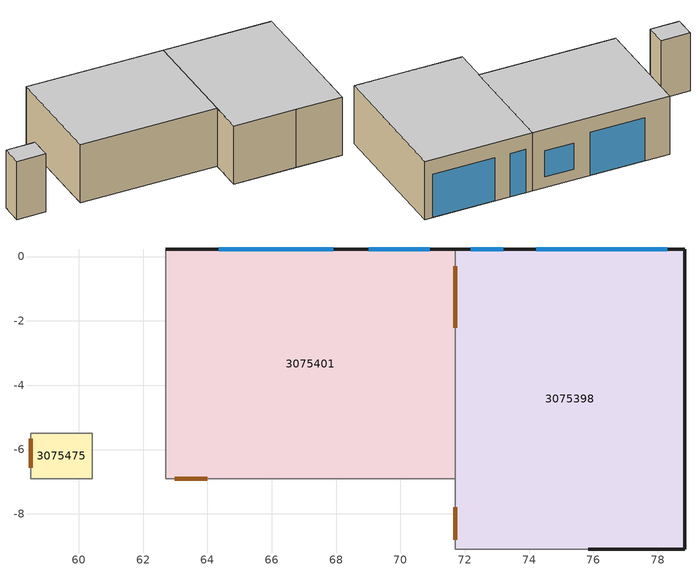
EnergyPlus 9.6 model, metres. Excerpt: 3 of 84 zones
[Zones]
3075401
 floor ground (7595720): 71.7,0.23 71.7,-6.9 62.7,-6.9 62.7,0.23 z46.64
 wall outside (7491882): 71.7,0.23 62.7,0.23 z46.64:50.68
 wall to 3075398 (7514533_Adjacent): 71.7,-6.9 71.7,0.23 z46.64:50.68
 wall to 3075364 (7515037): 62.7,-6.9 71.7,-6.9 z46.64:50.68
 wall to 3075375 (7515233): 62.7,0.23 62.7,-6.9 z46.64:50.68
 window (7537627): 67.92,0.23 64.35,0.23 z46.66:49.66
 window (7537741): 70.91,0.23 69.01,0.23 z47.4:49.2
 door inside (7559049): 71.7,-2.21 71.7,-0.3 z46.65:48.76
 door inside (7559370): 62.99,-6.9 64,-6.9 z46.65:48.76
 ceiling to 3075620 (7600772): 71.7,-6.9 71.7,0.23 62.7,0.23 62.7,-6.9 z50.68
3075398
 floor ground (7595720): 78.83,0.23 78.83,-9.09 71.7,-9.09 71.7,0.23 z46.64
 wall outside (7491699): 75.83,-9.09 78.83,-9.09 z46.64:50.68
 wall outside (7491806): 78.83,-9.09 78.83,0.23 z46.64:50.68
 wall outside (7491882): 78.83,0.23 71.7,0.23 z46.64:50.68
 wall to 3075364 (7514227): 71.7,-9.09 75.83,-9.09 z46.64:50.68
 wall to 3075364 (7514533): 71.7,-6.9 71.7,-9.09 z46.64:50.68
 window (7538308): 78.3,0.23 74.22,0.23 z46.66:49.66
 window (7538232): 73.2,0.23 72.18,0.23 z46.66:49.66
 door inside (7559431): 71.7,-7.79 71.7,-8.8 z46.65:48.76
 ceiling to 3075618 (7600772): 78.83,-9.09 78.83,0.23 71.7,0.23 71.7,-9.09 z50.68
3075475
 floor ground (7595720): 60.41,-5.49 60.41,-6.9 58.52,-6.9 58.52,-5.49 z46.64
 wall to 3075364 (7515393): 58.52,-6.9 60.41,-6.9 z46.64:50.68
 wall to 3075375 (7557749): 60.41,-6.9 60.41,-5.49 z46.64:50.68
 wall to 3075472 (7557750_Adjacent): 58.52,-5.49 58.52,-6.9 z46.64:50.68
 wall to 3075651 (7557751_Adjacent): 60.41,-5.49 58.52,-5.49 z46.64:50.68
 door inside (7558647): 58.52,-5.66 58.52,-6.57 z46.65:48.76
 ceiling to 3075660 (7600772): 60.41,-6.9 60.41,-5.49 58.52,-5.49 58.52,-6.9 z50.68
[Schedule:Compact]
3075439_L: Through: 08/31, For: AllDays, Until: 24:00, 0, Through: 09/01, For: AllDays, Until: 07:30, 0, Until: 08:00, 1, Until: 08:30, 1, Until: 09:00, 1, Until: 09:30, 0, Until: 10:00, 0, Until: 10:30, 0, Until: 11:00, 0, Until: 11:30, 0, Until: 12:00, 1, Until: 12:30, 1, Until: 13:00, 1, Until: 13:30, 1, Until: 14:00, 1, Until: 14:30, 1, Until: 15:00, 0, Until: 15:30, 0, Until: 16:00, 0, Until: 16:30, 0, Until: 17:00, 1, Until: 17:30, 1, Until: 24:00, 0, Through: 09/02, For: AllDays, Until: 07:30, 0, Until: 08:00, 1, Until: 08:30, 1, Until: 09:00, 1, Until: 09:30, 1, Until: 10:00, 0, Until: 10:30, 1, Until: 11:00, 1, Until: 11:30, 1, Until: 12:00, 0, Until: 12:30, 0, Until: 13:00, 1, Until: 13:30, 1, Until: 14:00, 0, Until: 14:30, 1, Until: 15:00, 1, Until: 15:30, 1, Until: 16:00, 1, Until: 16:30, 0, Until: 17:00, 0, Until: 17:30, 0, Until: 24:00, 0, Through: 09/03, For: AllDays, Until: 07:30, 0, Until: 08:00, 1, Until: 08:30, 1, Until: 09:00, 0, Until: 09:30, 0, Until: 10:00, 0, Until: 10:30, 1, Until: 11:00, 1, Until: 11:30, 0, Until: 12:00, 0, Until: 12:30, 1, Until: 13:00, 1, Until: 13:30, 0, Until: 14:00, 0, Until: 14:30, 1, Until: 15:00, 1, Until: 15:30, 1, Until: 16:00, 1, Until: 16:30, 1, Until: 17:00, 1, Until: 17:30, 1, Until: 24:00, 0, Through: 09/04, For: AllDays, Until: 07:30, 0, Until: 08:00, 1, Until: 08:30, 1, Until: 09:00, 1, Until: 09:30, 0, Until: 10:00, 0, Until: 10:30, 1, Until: 11:00, 1, Until: 11:30, 1, Until: 12:00, 1, Until: 12:30, 1, Until: 13:00, 1, Until: 13:30, 0, Until: 14:00, 0, Until: 14:30, 0, Until: 15:00, 1, Until: 15:30, 1, Until: 16:00, 0, Until: 16:30, 0, Until: 17:00, 0, Until: 17:30, 0, Until: 24:00, 0, Through: 09/05, For: AllDays, Until: 07:30, 0, Until: 08:00, 0, Until: 08:30, 0, Until: 09:00, 0, Until: 09:30, 0, Until: 10:00, 0, Until: 10:30, 0, Until: 11:00, 0, Until: 11:30, 0, Until: 12:00, 0, Until: 12:30, 0, Until: 13:00, 0, Until: 13:30, 0, Until: 14:00, 0, Until: 14:30, 0, Until: 15:00, 0, Until: 15:30, 0, Until: 16:00, 0, Until: 16:30, 0, Until: 17:00, 0, Until: 17:30, 0, Until: 24:00, 0, Through: 09/06, For: AllDays, Until: 07:30, 0, Until: 08:00, 0, Until: 08:30, 0, Until: 09:00, 0, Until: 09:30, 0, Until: 10:00, 0, Until: 10:30, 0, Until: 11:00, 0, Until: 11:30, 0, Until: 12:00, 0, Until: 12:30, 0, Until: 13:00, 0, Until: 13:30, 0, Until: 14:00, 0, Until: 14:30, 0, Until: 15:00, 0, Until: 15:30, 0, Until: 16:00, 0, Until: 16:30, 0, Until: 17:00, 0, Until: 17:30, 0, Until: 24:00, 0, Through: 09/07, For: AllDays, Until: 07:30, 0, Until: 08:00, 1, Until: 08:30, 1, Until: 09:00, 1, Until: 09:30, 1, Until: 10:00, 1, Until: 10:30, 1, Until: 11:00, 1, Until: 11:30, 0, Until: 12:00, 1, Until: 12:30, 1, Until: 13:00, 1, Until: 13:30, 0, Until: 14:00, 0, Until: 14:30, 0, Until: 15:00, 1, Until: 15:30, 1, Until: 16:00, 0, Until: 16:30, 0, Until: 17:00, 1, Until: 17:30, 0, Until: 24:00, 0, Through: 09/08, For: AllDays, Until: 07:30, 0, Until: 08:00, 1, Until: 08:30, 1, Until: 09:00, 1, Until: 09:30, 1, Until: 10:00, 1, Until: 10:30, 1, Until: 11:00, 1, Until: 11:30, 0, Until: 12:00, 0, Until: 12:30, 1, Until: 13:00, 1, Until: 13:30, 0, Until: 14:00, 0, Until: 14:30, 1, Until: 15:00, 1, Until: 15:30, 1, Until: 16:00, 0, Until: 16:30, 0, Until: 17:00, 0, Until: 17:30, 0, Until: 24:00, 0, Through: 09/09, For: AllDays, Until: 07:30, 0, Until: 08:00, 1, Until: 08:30, 1, Until: 09:00, 1, Until: 09:30, 1, Until: 10:00, 0, Until: 10:30, 0, Until: 11:00, 0, Until: 11:30, 1, Until: 12:00, 1, Until: 12:30, 0, Until: 13:00, 1, Until: 13:30, 1, Until: 14:00, 0, Until: 14:30, 1, Until: 15:00, 1, Until: 15:30, 1, Until: 16:00, 1, Until: 16:30, 0, Until: 17:00, 0, Until: 17:30, 0, Until: 24:00, 0, Through: 09/10, For: AllDays, Until: 07:30, 0, Until: 08:00, 1, Until: 08:30, 1, Until: 09:00, 1, Until: 09:30, 1, Until: 10:00, 1, Until: 10:30, 1, Until: 11:00, 0, Until: 11:30, 0, Until: 12:00, 0, Until: 12:30, 1, Until: 13:00, 1, Until: 13:30, 1, Until: 14:00, 0, Until: 14:30, 1, Until: 15:00, 1, Until: 15:30, 0, Until: 16:00, 1, Until: 16:30, 1, Until: 17:00, 0, Until: 17:30, 0, Until: 24:00, 0, Through: 09/11, For: AllDays, Until: 07:30, 0, Until: 08:00, 1, Until: 08:30, 1, Until: 09:00, 1, Until: 09:30, 1, Until: 10:00, 1, Until: 10:30, 1, Until: 11:00, 0, Until: 11:30, 0, Until: 12:00, 1, Until: 12:30, 1, Until: 13:00, 1, Until: 13:30, 1, Until: 14:00, 0, Until: 14:30, 1, Until: 15:00, 1, Until: 15:30, 0, Until: 16:00, 1, Until: 16:30, 1, Until: 17:00, 0, Until: 17:30, 0, Until: 24:00, 0, Through: 09/12, For: AllDays, Until: 07:30, 0, Until: 08:00, 0, Until: 08:30, 0, Until: 09:00, 0, Until: 09:30, 0, Until: 10:00, 0, Until: 10:30, 0, Until: 11:00, 0, Until: 11:30, 0, Until: 12:00, 0, Until: 12:30, 0, Until: 13:00, 0, Until: 13:30, 0, Until: 14:00, 0, Until: 14:30, 0, Until: 15:00, 0, Until: 15:30, 0, Until: 16:00, 0, Until: 16:30, 0, Until: 17:00, 0, Until: 17:30, 0, Until: 24:00, 0, Through: 09/13, For: AllDays, Until: 07:30, 0, Until: 08:00, 0, Until: 08:30, 0, Until: 09:00, 0, Until: 09:30, 0, Until: 10:00, 0, Until: 10:30, 0, Until: 11:00, 0, Until: 11:30, 0, Until: 12:00, 0, Until: 12:30, 0, Until: 13:00, 0, Until: 13:30, 0, Until: 14:00, 0, Until: 14:30, 0, Until: 15:00, 0, Until: 15:30, 0, Until: 16:00, 0, Until: 16:30, 0, Until: 17:00, 0, Until: 17:30, 0, Until: 24:00, 0, Through: 09/14, For: AllDays, Until: 07:30, 0, Until: 08:00, 1, Until: 08:30, 1, Until: 09:00, 1, Until: 09:30, 1, Until: 10:00, 1, Until: 10:30, 1, Until: 11:00, 1, Until: 11:30, 1, Until: 12:00, 0, Until: 12:30, 1, Until: 13:00, 1, Until: 13:30, 1, Until: 14:00, 1, Until: 14:30, 0, Until: 15:00, 0, Until: 15:30, 1, Until: 16:00, 1, Until: 16:30, 1, Until: 17:00, 0, Until: 17:30, 0, Until: 24:00, 0, Through: 09/15, For: AllDays, Until: 07:30, 0, Until: 08:00, 1, Until: 08:30, 1, Until: 09:00, 1, Until: 09:30, 1, Until: 10:00, 0, Until: 10:30, 1, Until: 11:00, 1, Until: 11:30, 0, Until: 12:00, 0, Until: 12:30, 0, Until: 13:00, 0, Until: 13:30, 0, Until: 14:00, 0, Until: 14:30, 0, Until: 15:00, 0, Until: 15:30, 0, Until: 16:00, 0, Until: 16:30, 0, Until: 17:00, 0, Until: 17:30, 0, Until: 24:00, 0, Through: 09/16, For: AllDays, Until: 07:30, 0, Until: 08:00, 1, Until: 08:30, 1, Until: 09:00, 1, Until: 09:30, 1, Until: 10:00, 0, Until: 10:30, 0, Until: 11:00, 0, Until: 11:30, 0, Until: 12:00, 0, Until: 12:30, 0, Until: 13:00, 1, Until: 13:30, 1, Until: 14:00, 1, Until: 14:30, 0, Until: 15:00, 0, Until: 15:30, 0, Until: 16:00, 0, Until: 16:30, 1, Until: 17:00, 1, Until: 17:30, 1, Until: 24:00, 0, Through: 09/17, For: AllDays, Until: 07:30, 0, Until: 08:00, 1, Until: 08:30, 1, Until: 09:00, 1, Until: 09:30, 1, Until: 10:00, 1, Until: 10:30, 1, Until: 11:00, 1, Until: 11:30, 0, Until: 12:00, 1, Until: 12:30, 1, Until: 13:00, 1, Until: 13:30, 0, Until: 14:00, 0, Until: 14:30, 0, Until: 15:00, 0, Until: 15:30, 0, Until: 16:00, 0, Until: 16:30, 0, Until: 17:00, 0, Until: 17:30, 0, Until: 24:00, 0, Through: 09/18, For: AllDays, Until: 07:30, 0, Until: 08:00, 1, Until: 08:30, 1, Until: 09:00, 1, Until: 09:30, 1, Until: 10:00, 0, Until: 10:30, 1, Until: 11:00, 1, Until: 11:30, 0, Until: 12:00, 0, Until: 12:30, 0, Until: 13:00, 0, Until: 13:30, 1, Until: 14:00, 1, Until: 14:30, 1, Until: 15:00, 1, Until: 15:30, 1, Until: 16:00, 1, Until: 16:30, 0, Until: 17:00, 0, Until: 17:30, 0, Until: 24:00, 0, Through: 09/19, For: AllDays, Until: 07:30, 0, Until: 08:00, 0, Until: 08:30, 0, Until: 09:00, 0, Until: 09:30, 0, Until: 10:00, 0, Until: 10:30, 0, Until: 11:00, 0, Until: 11:30, 0, Until: 12:00, 0, Until: 12:30, 0, Until: 13:00, 0, Until: 13:30, 0, Until: 14:00, 0, Until: 14:30, 0, Until: 15:00, 0, Until: 15:30, 0, Until: 16:00, 0, Until: 16:30, 0, Until: 17:00, 0, Until: 17:30, 0, Until: 24:00, 0, Through: 09/20, For: AllDays, Until: 07:30, 0, Until: 08:00, 0, Until: 08:30, 0, Until: 09:00, 0, Until: 09:30, 0, Until: 10:00, 0, Until: 10:30, 0, Until: 11:00, 0, Until: 11:30, 0, Until: 12:00, 0, Until: 12:30, 0, Until: 13:00, 0, Until: 13:30, 0, Until: 14:00, 0, Until: 14:30, 0, Until: 15:00, 0, Until: 15:30, 0, Until: 16:00, 0, Until: 16:30, 0, Until: 17:00, 0, Until: 17:30, 0, Until: 24:00, 0, Through: 09/21, For: AllDays, Until: 07:30, 0, Until: 08:00, 1, Until: 08:30, 1, Until: 09:00, 1, Until: 09:30, 1, Until: 10:00, 1, Until: 10:30, 1, Until: 11:00, 1, Until: 11:30, 0, Until: 12:00, 1, Until: 12:30, 1, Until: 13:00, 0, Until: 13:30, 0, Until: 14:00, 0, Until: 14:30, 0, Until: 15:00, 0, Until: 15:30, 0, Until: 16:00, 1, Until: 16:30, 1, Until: 17:00, 0, Until: 17:30, 0, Until: 24:00, 0, Through: 09/22, For: AllDays, Until: 07:30, 0, Until: 08:00, 0, Until: 08:30, 0, Until: 09:00, 0, Until: 09:30, 0, Until: 10:00, 0, Until: 10:30, 0, Until: 11:00, 0, Until: 11:30, 0, Until: 12:00, 0, Until: 12:30, 0, Until: 13:00, 0, Until: 13:30, 0, Until: 14:00, 0, Until: 14:30, 0, Until: 15:00, 0, Until: 15:30, 0, Until: 16:00, 0, Until: 16:30, 0, Until: 17:00, 0, Until: 17:30, 0, Until: 24:00, 0, Through: 09/23, For: AllDays, Until: 07:30, 0, Until: 08:00, 1, Until: 08:30, 1, Until: 09:00, 1, Until: 09:30, 0, Until: 10:00, 0, Until: 10:30, 1, Until: 11:00, 1, Until: 11:30, 0, Until: 12:00, 0, Until: 12:30, 1, Until: 13:00, 1, Until: 13:30, 1, Until: 14:00, 1, Until: 14:30, 0, Until: 15:00, 0, Until: 15:30, 0, Until: 16:00, 0, Until: 16:30, 0, Until: 17:00, 0, Until: 17:30, 0, Until: 24:00, 0, Through: 09/24, For: AllDays, Until: 07:30, 0, Until: 08:00, 1, Until: 08:30, 1, Until: 09:00, 1, Until: 09:30, 1, Until: 10:00, 1, Until: 10:30, 1, Until: 11:00, 1, Until: 11:30, 1, Until: 12:00, 0, Until: 12:30, 1, Until: 13:00, 1, Until: 13:30, 1, Until: 14:00, 1, Until: 14:30, 1, Until: 15:00, 1, Until: 15:30, 1, Until: 16:00, 1, Until: 16:30, 0, Until: 17:00, 0, Until: 17:30, 0, Until: 24:00, 0, Through: 09/25, For: AllDays, Until: 07:30, 0, Until: 08:00, 1, Until: 08:30, 1, Until: 09:00, 1, Until: 09:30, 1, Until: 10:00, 0, Until: 10:30, 1, Until: 11:00, 1, Until: 11:30, 0, Until: 12:00, 1, Until: 12:30, 1, Until: 13:00, 1, Until: 13:30, 1, Until: 14:00, 1, Until: 14:30, 1, Until: 15:00, 1, Until: 15:30, 0, Until: 16:00, 0, Until: 16:30, 0, Until: 17:00, 0, Until: 17:30, 0, Until: 24:00, 0, Through: 09/26, For: AllDays, Until: 07:30, 0, Until: 08:00, 0, Until: 08:30, 0, Until: 09:00, 0, Until: 09:30, 0, Until: 10:00, 0, Until: 10:30, 0, Until: 11:00, 0, Until: 11:30, 0, Until: 12:00, 0, Until: 12:30, 0, Until: 13:00, 0, Until: 13:30, 0, Until: 14:00, 0, Until: 14:30, 0, Until: 15:00, 0, Until: 15:30, 0, Until: 16:00, 0, Until: 16:30, 0, Until: 17:00, 0, Until: 17:30, 0, Until: 24:00, 0, Through: 09/27, For: AllDays, Until: 07:30, 0, Until: 08:00, 0, Until: 08:30, 0, Until: 09:00, 0, Until: 09:30, 0, Until: 10:00, 0, Until: 10:30, 0, Until: 11:00, 0, Until: 11:30, 0, Until: 12:00, 0, Until: 12:30, 0, Until: 13:00, 0, Until: 13:30, 0, Until: 14:00, 0, Until: 14:30, 0, Until: 15:00, 0, Until: 15:30, 0, Until: 16:00, 0, Until: 16:30, 0, Until: 17:00, 0, Until: 17:30, 0, Until: 24:00, 0, Through: 09/28, For: AllDays, Until: 07:30, 0, Until: 08:00, 1, Until: 08:30, 1, Until: 09:00, 1, Until: 09:30, 1, Until: 10:00, 1, Until: 10:30, 1, Until: 11:00, 1, Until: 11:30, 0, Until: 12:00, 1, Until: 12:30, 1, Until: 13:00, 1, Until: 13:30, 0, Until: 14:00, 0, Until: 14:30, 1, Until: 15:00, 1, Until: 15:30, 1, Until: 16:00, 1, Until: 16:30, 1, Until: 17:00, 0, Until: 17:30, 0, Until: 24:00, 0, Through: 09/29, For: AllDays, Until: 07:30, 0, Until: 08:00, 1, Until: 08:30, 1, Until: 09:00, 1, Until: 09:30, 0, Until: 10:00, 0, Until: 10:30, 1, Until: 11:00, 1, Until: 11:30, 0, Until: 12:00, 1, Until: 12:30, 1, Until: 13:00, 0, Until: 13:30, 0, Until: 14:00, 0, Until: 14:30, 0, Until: 15:00, 0, Until: 15:30, 1, Until: 16:00, 1, Until: 16:30, 0, Until: 17:00, 1, Until: 17:30, 1, Until: 24:00, 0, Through: 09/30, For: AllDays, Until: 07:30, 0, Until: 08:00, 0, Until: 08:30, 0, Until: 09:00, 0, Until: 09:30, 0, Until: 10:00, 0, Until: 10:30, 0, Until: 11:00, 0, Until: 11:30, 0, Until: 12:00, 0, Until: 12:30, 0, Until: 13:00, 0, Until: 13:30, 0, Until: 14:00, 0, Until: 14:30, 0, Until: 15:00, 0, Until: 15:30, 0, Until: 16:00, 0, Until: 16:30, 0, Until: 17:00, 0, Until: 17:30, 0, Until: 24:00, 0, Through: 12/31, For: AllDays, Until: 24:00, 0
P.0.0.13_NORM: Through: 08/31, For: AllDays, Until: 24:00, 0, Through: 09/01, For: AllDays, Until: 07:30, 0, Until: 08:00, 0.5, Until: 08:30, 1, Until: 09:00, 1, Until: 09:30, 1, Until: 10:00, 0, Until: 10:30, 0, Until: 11:00, 0, Until: 11:30, 0, Until: 12:00, 0.3, Until: 12:30, 0.3, Until: 13:00, 0.3, Until: 13:30, 0, Until: 14:00, 0.1, Until: 14:30, 0.1, Until: 15:00, 0.1, Until: 15:30, 0.7, Until: 16:00, 0.7, Until: 16:30, 0.7, Until: 17:00, 0, Until: 17:30, 0, Until: 24:00, 0, Through: 09/02, For: AllDays, Until: 07:30, 0, Until: 08:00, 0.2, Until: 08:30, 0.4, Until: 09:00, 0.4, Until: 09:30, 1, Until: 10:00, 1, Until: 10:30, 0.1, Until: 11:00, 0.1, Until: 11:30, 0, Until: 12:00, 0, Until: 12:30, 0.6, Until: 13:00, 0.6, Until: 13:30, 0.6, Until: 14:00, 0.6, Until: 14:30, 0.6, Until: 15:00, 0, Until: 15:30, 0.1, Until: 16:00, 0.1, Until: 16:30, 0, Until: 17:00, 0, Until: 17:30, 0, Until: 24:00, 0, Through: 09/03, For: AllDays, Until: 07:30, 0, Until: 08:00, 0, Until: 08:30, 0, Until: 09:00, 0.6, Until: 09:30, 0.6, Until: 10:00, 0.6, Until: 10:30, 0.9, Until: 11:00, 0.9, Until: 11:30, 0.9, Until: 12:00, 0, Until: 12:30, 0.9, Until: 13:00, 0.9, Until: 13:30, 0.9, Until: 14:00, 0, Until: 14:30, 0, Until: 15:00, 1, Until: 15:30, 1, Until: 16:00, 1, Until: 16:30, 0, Until: 17:00, 0, Until: 17:30, 0, Until: 24:00, 0, Through: 09/04, For: AllDays, Until: 07:30, 0, Until: 08:00, 0.2, Until: 08:30, 0.5, Until: 09:00, 0.5, Until: 09:30, 0.5, Until: 10:00, 0.5, Until: 10:30, 0, Until: 11:00, 1, Until: 11:30, 1, Until: 12:00, 1, Until: 12:30, 1, Until: 13:00, 0, Until: 13:30, 0, Until: 14:00, 0, Until: 14:30, 0, Until: 15:00, 0.1, Until: 15:30, 0.1, Until: 16:00, 0, Until: 16:30, 0, Until: 17:00, 0, Until: 17:30, 0, Until: 24:00, 0, Through: 09/05, For: AllDays, Until: 07:30, 0, Until: 08:00, 0, Until: 08:30, 0, Until: 09:00, 0, Until: 09:30, 0, Until: 10:00, 0, Until: 10:30, 0, Until: 11:00, 0, Until: 11:30, 0, Until: 12:00, 0, Until: 12:30, 0, Until: 13:00, 0, Until: 13:30, 0, Until: 14:00, 0, Until: 14:30, 0, Until: 15:00, 0, Until: 15:30, 0, Until: 16:00, 0, Until: 16:30, 0, Until: 17:00, 0, Until: 17:30, 0, Until: 24:00, 0, Through: 09/06, For: AllDays, Until: 07:30, 0, Until: 08:00, 0, Until: 08:30, 0, Until: 09:00, 0, Until: 09:30, 0, Until: 10:00, 0, Until: 10:30, 0, Until: 11:00, 0, Until: 11:30, 0, Until: 12:00, 0, Until: 12:30, 0, Until: 13:00, 0, Until: 13:30, 0, Until: 14:00, 0, Until: 14:30, 0, Until: 15:00, 0, Until: 15:30, 0, Until: 16:00, 0, Until: 16:30, 0, Until: 17:00, 0, Until: 17:30, 0, Until: 24:00, 0, Through: 09/07, For: AllDays, Until: 07:30, 0, Until: 08:00, 0, Until: 08:30, 0.1, Until: 09:00, 0.1, Until: 09:30, 0.1, Until: 10:00, 0.1, Until: 10:30, 0.1, Until: 11:00, 0.1, Until: 11:30, 0, Until: 12:00, 0, Until: 12:30, 0, Until: 13:00, 0, Until: 13:30, 0, Until: 14:00, 0, Until: 14:30, 0, Until: 15:00, 0, Until: 15:30, 0, Until: 16:00, 1, Until: 16:30, 1, Until: 17:00, 0, Until: 17:30, 0, Until: 24:00, 0, Through: 09/08, For: AllDays, Until: 07:30, 0, Until: 08:00, 0.2, Until: 08:30, 0.3, Until: 09:00, 0.3, Until: 09:30, 0.3, Until: 10:00, 0.3, Until: 10:30, 1, Until: 11:00, 1, Until: 11:30, 0, Until: 12:00, 0, Until: 12:30, 0, Until: 13:00, 0.4, Until: 13:30, 0.4, Until: 14:00, 0.4, Until: 14:30, 0.2, Until: 15:00, 0.2, Until: 15:30, 0.1, Until: 16:00, 0.1, Until: 16:30, 0.1, Until: 17:00, 0, Until: 17:30, 0, Until: 24:00, 0, Through: 09/09, For: AllDays, Until: 07:30, 0, Until: 08:00, 0.3, Until: 08:30, 0.6, Until: 09:00, 0.6, Until: 09:30, 0.7, Until: 10:00, 0.7, Until: 10:30, 0.7, Until: 11:00, 0, Until: 11:30, 0, Until: 12:00, 0, Until: 12:30, 0.3, Until: 13:00, 0.3, Until: 13:30, 0.3, Until: 14:00, 1, Until: 14:30, 1, Until: 15:00, 0.2, Until: 15:30, 0.2, Until: 16:00, 0.2, Until: 16:30, 0.2, Until: 17:00, 0, Until: 17:30, 0, Until: 24:00, 0, Through: 09/10, For: AllDays, Until: 07:30, 0, Until: 08:00, 0.1, Until: 08:30, 0.1, Until: 09:00, 0.1, Until: 09:30, 0.1, Until: 10:00, 0.6, Until: 10:30, 0.6, Until: 11:00, 0.6, Until: 11:30, 0, Until: 12:00, 0, Until: 12:30, 0, Until: 13:00, 1, Until: 13:30, 1, Until: 14:00, 1, Until: 14:30, 0, Until: 15:00, 0.1, Until: 15:30, 0.1, Until: 16:00, 0, Until: 16:30, 0.1, Until: 17:00, 0.1, Until: 17:30, 0.1, Until: 24:00, 0, Through: 09/11, For: AllDays, Until: 07:30, 0, Until: 08:00, 0.2, Until: 08:30, 0.4, Until: 09:00, 0.4, Until: 09:30, 0.5, Until: 10:00, 0.5, Until: 10:30, 0.5, Until: 11:00, 0.5, Until: 11:30, 1, Until: 12:00, 1, Until: 12:30, 1, Until: 13:00, 0.2, Until: 13:30, 0.2, Until: 14:00, 0, Until: 14:30, 0.4, Until: 15:00, 0.4, Until: 15:30, 0, Until: 16:00, 0, Until: 16:30, 0, Until: 17:00, 0, Until: 17:30, 0, Until: 24:00, 0, Through: 09/12, For: AllDays, Until: 07:30, 0, Until: 08:00, 0, Until: 08:30, 0, Until: 09:00, 0, Until: 09:30, 0, Until: 10:00, 0, Until: 10:30, 0, Until: 11:00, 0, Until: 11:30, 0, Until: 12:00, 0, Until: 12:30, 0, Until: 13:00, 0, Until: 13:30, 0, Until: 14:00, 0, Until: 14:30, 0, Until: 15:00, 0, Until: 15:30, 0, Until: 16:00, 0, Until: 16:30, 0, Until: 17:00, 0, Until: 17:30, 0, Until: 24:00, 0, Through: 09/13, For: AllDays, Until: 07:30, 0, Until: 08:00, 0, Until: 08:30, 0, Until: 09:00, 0, Until: 09:30, 0, Until: 10:00, 0, Until: 10:30, 0, Until: 11:00, 0, Until: 11:30, 0, Until: 12:00, 0, Until: 12:30, 0, Until: 13:00, 0, Until: 13:30, 0, Until: 14:00, 0, Until: 14:30, 0, Until: 15:00, 0, Until: 15:30, 0, Until: 16:00, 0, Until: 16:30, 0, Until: 17:00, 0, Until: 17:30, 0, Until: 24:00, 0, Through: 09/14, For: AllDays, Until: 07:30, 0, Until: 08:00, 0.2, Until: 08:30, 0.4, Until: 09:00, 0.4, Until: 09:30, 0.5, Until: 10:00, 0.5, Until: 10:30, 0.4, Until: 11:00, 0.4, Until: 11:30, 0.4, Until: 12:00, 1, Until: 12:30, 1, Until: 13:00, 0.3, Until: 13:30, 0.3, Until: 14:00, 0.3, Until: 14:30, 0.2, Until: 15:00, 0.2, Until: 15:30, 0.2, Until: 16:00, 0, Until: 16:30, 0, Until: 17:00, 0, Until: 17:30, 0, Until: 24:00, 0, Through: 09/15, For: AllDays, Until: 07:30, 0, Until: 08:00, 0.3, Until: 08:30, 0.5, Until: 09:00, 0.5, Until: 09:30, 0.1, Until: 10:00, 0.1, Until: 10:30, 1, Until: 11:00, 1, Until: 11:30, 0, Until: 12:00, 0, Until: 12:30, 0, Until: 13:00, 0.1, Until: 13:30, 0.1, Until: 14:00, 0.1, Until: 14:30, 0.1, Until: 15:00, 0.3, Until: 15:30, 0.3, Until: 16:00, 0, Until: 16:30, 0, Until: 17:00, 0, Until: 17:30, 0, Until: 24:00, 0, Through: 09/16, For: AllDays, Until: 07:30, 0, Until: 08:00, 0.5, Until: 08:30, 1, Until: 09:00, 1, Until: 09:30, 1, Until: 10:00, 0, Until: 10:30, 0, Until: 11:00, 0, Until: 11:30, 0.4, Until: 12:00, 0.4, Until: 12:30, 0.4, Until: 13:00, 0.4, Until: 13:30, 0.3, Until: 14:00, 0.3, Until: 14:30, 0.3, Until: 15:00, 0, Until: 15:30, 0, Until: 16:00, 0, Until: 16:30, 0, Until: 17:00, 0, Until: 17:30, 0, Until: 24:00, 0, Through: 09/17, For: AllDays, Until: 07:30, 0, Until: 08:00, 0.1, Until: 08:30, 0.2, Until: 09:00, 0.2, Until: 09:30, 0, Until: 10:00, 0.1, Until: 10:30, 0.1, Until: 11:00, 0.1, Until: 11:30, 0, Until: 12:00, 0, Until: 12:30, 1, Until: 13:00, 1, Until: 13:30, 0, Until: 14:00, 0, Until: 14:30, 0.2, Until: 15:00, 0.2, Until: 15:30, 0, Until: 16:00, 0, Until: 16:30, 0, Until: 17:00, 0, Until: 17:30, 0, Until: 24:00, 0, Through: 09/18, For: AllDays, Until: 07:30, 0, Until: 08:00, 0.3, Until: 08:30, 0.5, Until: 09:00, 0.5, Until: 09:30, 0.3, Until: 10:00, 0.3, Until: 10:30, 0.3, Until: 11:00, 0.3, Until: 11:30, 0.3, Until: 12:00, 0, Until: 12:30, 0, Until: 13:00, 1, Until: 13:30, 1, Until: 14:00, 0.8, Until: 14:30, 0.8, Until: 15:00, 0, Until: 15:30, 0, Until: 16:00, 0, Until: 16:30, 0, Until: 17:00, 0, Until: 17:30, 0, Until: 24:00, 0, Through: 09/19, For: AllDays, Until: 07:30, 0, Until: 08:00, 0, Until: 08:30, 0, Until: 09:00, 0, Until: 09:30, 0, Until: 10:00, 0, Until: 10:30, 0, Until: 11:00, 0, Until: 11:30, 0, Until: 12:00, 0, Until: 12:30, 0, Until: 13:00, 0, Until: 13:30, 0, Until: 14:00, 0, Until: 14:30, 0, Until: 15:00, 0, Until: 15:30, 0, Until: 16:00, 0, Until: 16:30, 0, Until: 17:00, 0, Until: 17:30, 0, Until: 24:00, 0, Through: 09/20, For: AllDays, Until: 07:30, 0, Until: 08:00, 0, Until: 08:30, 0, Until: 09:00, 0, Until: 09:30, 0, Until: 10:00, 0, Until: 10:30, 0, Until: 11:00, 0, Until: 11:30, 0, Until: 12:00, 0, Until: 12:30, 0, Until: 13:00, 0, Until: 13:30, 0, Until: 14:00, 0, Until: 14:30, 0, Until: 15:00, 0, Until: 15:30, 0, Until: 16:00, 0, Until: 16:30, 0, Until: 17:00, 0, Until: 17:30, 0, Until: 24:00, 0, Through: 09/21, For: AllDays, Until: 07:30, 0, Until: 08:00, 0.1, Until: 08:30, 0.2, Until: 09:00, 0.2, Until: 09:30, 0.6, Until: 10:00, 0.6, Until: 10:30, 0.6, Until: 11:00, 0.6, Until: 11:30, 0.6, Until: 12:00, 0.9, Until: 12:30, 0.9, Until: 13:00, 1, Until: 13:30, 1, Until: 14:00, 0, Until: 14:30, 0, Until: 15:00, 0, Until: 15:30, 0.1, Until: 16:00, 0.1, Until: 16:30, 0, Until: 17:00, 0, Until: 17:30, 0, Until: 24:00, 0, Through: 09/22, For: AllDays, Until: 07:30, 0, Until: 08:00, 0, Until: 08:30, 0, Until: 09:00, 0, Until: 09:30, 0, Until: 10:00, 0, Until: 10:30, 0.1, Until: 11:00, 0.1, Until: 11:30, 0, Until: 12:00, 0, Until: 12:30, 0, Until: 13:00, 0.1, Until: 13:30, 0.1, Until: 14:00, 0.1, Until: 14:30, 0.1, Until: 15:00, 0, Until: 15:30, 0, Until: 16:00, 0, Until: 16:30, 0, Until: 17:00, 0, Until: 17:30, 0, Until: 24:00, 0, Through: 09/23, For: AllDays, Until: 07:30, 0, Until: 08:00, 0.5, Until: 08:30, 1, Until: 09:00, 1, Until: 09:30, 1, Until: 10:00, 1, Until: 10:30, 1, Until: 11:00, 0, Until: 11:30, 0, Until: 12:00, 0, Until: 12:30, 0, Until: 13:00, 0, Until: 13:30, 0, Until: 14:00, 0, Until: 14:30, 1, Until: 15:00, 1, Until: 15:30, 0.2, Until: 16:00, 0.2, Until: 16:30, 0.2, Until: 17:00, 0, Until: 17:30, 0, Until: 24:00, 0, Through: 09/24, For: AllDays, Until: 07:30, 0, Until: 08:00, 0.1, Until: 08:30, 0.3, Until: 09:00, 0.3, Until: 09:30, 0.3, Until: 10:00, 0, Until: 10:30, 0.6, Until: 11:00, 0.6, Until: 11:30, 0.4, Until: 12:00, 0.4, Until: 12:30, 0.4, Until: 13:00, 0.4, Until: 13:30, 0, Until: 14:00, 1, Until: 14:30, 1, Until: 15:00, 0, Until: 15:30, 0.9, Until: 16:00, 0.9, Until: 16:30, 0, Until: 17:00, 0, Until: 17:30, 0, Until: 24:00, 0, Through: 09/25, For: AllDays, Until: 07:30, 0, Until: 08:00, 0.1, Until: 08:30, 0.1, Until: 09:00, 0.1, Until: 09:30, 0.1, Until: 10:00, 0.3, Until: 10:30, 0.3, Until: 11:00, 0.3, Until: 11:30, 0, Until: 12:00, 0.1, Until: 12:30, 0.1, Until: 13:00, 0.1, Until: 13:30, 0.1, Until: 14:00, 0.2, Until: 14:30, 0.2, Until: 15:00, 1, Until: 15:30, 1, Until: 16:00, 0, Until: 16:30, 0, Until: 17:00, 0, Until: 17:30, 0, Until: 24:00, 0, Through: 09/26, For: AllDays, Until: 07:30, 0, Until: 08:00, 0, Until: 08:30, 0, Until: 09:00, 0, Until: 09:30, 0, Until: 10:00, 0, Until: 10:30, 0, Until: 11:00, 0, Until: 11:30, 0, Until: 12:00, 0, Until: 12:30, 0, Until: 13:00, 0, Until: 13:30, 0, Until: 14:00, 0, Until: 14:30, 0, Until: 15:00, 0, Until: 15:30, 0, Until: 16:00, 0, Until: 16:30, 0, Until: 17:00, 0, Until: 17:30, 0, Until: 24:00, 0, Through: 09/27, For: AllDays, Until: 07:30, 0, Until: 08:00, 0, Until: 08:30, 0, Until: 09:00, 0, Until: 09:30, 0, Until: 10:00, 0, Until: 10:30, 0, Until: 11:00, 0, Until: 11:30, 0, Until: 12:00, 0, Until: 12:30, 0, Until: 13:00, 0, Until: 13:30, 0, Until: 14:00, 0, Until: 14:30, 0, Until: 15:00, 0, Until: 15:30, 0, Until: 16:00, 0, Until: 16:30, 0, Until: 17:00, 0, Until: 17:30, 0, Until: 24:00, 0, Through: 09/28, For: AllDays, Until: 07:30, 0, Until: 08:00, 0.1, Until: 08:30, 0.2, Until: 09:00, 0.2, Until: 09:30, 0.2, Until: 10:00, 0.5, Until: 10:30, 0.5, Until: 11:00, 0.5, Until: 11:30, 0, Until: 12:00, 1, Until: 12:30, 1, Until: 13:00, 0, Until: 13:30, 0.3, Until: 14:00, 0.3, Until: 14:30, 0.1, Until: 15:00, 0.1, Until: 15:30, 0.1, Until: 16:00, 0, Until: 16:30, 0, Until: 17:00, 0, Until: 17:30, 0, Until: 24:00, 0, Through: 09/29, For: AllDays, Until: 07:30, 0, Until: 08:00, 0.2, Until: 08:30, 0.5, Until: 09:00, 0.5, Until: 09:30, 0.5, Until: 10:00, 0, Until: 10:30, 1, Until: 11:00, 1, Until: 11:30, 0, Until: 12:00, 0, Until: 12:30, 0.4, Until: 13:00, 0.4, Until: 13:30, 0.4, Until: 14:00, 0, Until: 14:30, 0, Until: 15:00, 0, Until: 15:30, 0.1, Until: 16:00, 0.1, Until: 16:30, 0, Until: 17:00, 0, Until: 17:30, 0, Until: 24:00, 0, Through: 09/30, For: AllDays, Until: 07:30, 0, Until: 08:00, 0, Until: 08:30, 0.1, Until: 09:00, 0.1, Until: 09:30, 0, Until: 10:00, 0, Until: 10:30, 1, Until: 11:00, 1, Until: 11:30, 0, Until: 12:00, 0.2, Until: 12:30, 0.2, Until: 13:00, 0.2, Until: 13:30, 0, Until: 14:00, 0.1, Until: 14:30, 0.1, Until: 15:00, 0, Until: 15:30, 0, Until: 16:00, 0, Until: 16:30, 0, Until: 17:00, 0, Until: 17:30, 0, Until: 24:00, 0, Through: 12/31, For: AllDays, Until: 24:00, 0
P.0.0.13_L: Through: 08/31, For: AllDays, Until: 24:00, 0, Through: 09/01, For: AllDays, Until: 07:30, 0, Until: 08:00, 1, Until: 08:30, 1, Until: 09:00, 1, Until: 09:30, 1, Until: 10:00, 0, Until: 10:30, 0, Until: 11:00, 0, Until: 11:30, 0, Until: 12:00, 1, Until: 12:30, 1, Until: 13:00, 1, Until: 13:30, 0, Until: 14:00, 1, Until: 14:30, 1, Until: 15:00, 1, Until: 15:30, 1, Until: 16:00, 1, Until: 16:30, 1, Until: 17:00, 0, Until: 17:30, 0, Until: 24:00, 0, Through: 09/02, For: AllDays, Until: 07:30, 0, Until: 08:00, 1, Until: 08:30, 1, Until: 09:00, 1, Until: 09:30, 1, Until: 10:00, 1, Until: 10:30, 1, Until: 11:00, 1, Until: 11:30, 0, Until: 12:00, 0, Until: 12:30, 1, Until: 13:00, 1, Until: 13:30, 1, Until: 14:00, 1, Until: 14:30, 1, Until: 15:00, 0, Until: 15:30, 1, Until: 16:00, 1, Until: 16:30, 0, Until: 17:00, 0, Until: 17:30, 0, Until: 24:00, 0, Through: 09/03, For: AllDays, Until: 07:30, 0, Until: 08:00, 0, Until: 08:30, 0, Until: 09:00, 1, Until: 09:30, 1, Until: 10:00, 1, Until: 10:30, 1, Until: 11:00, 1, Until: 11:30, 1, Until: 12:00, 0, Until: 12:30, 1, Until: 13:00, 1, Until: 13:30, 1, Until: 14:00, 0, Until: 14:30, 0, Until: 15:00, 1, Until: 15:30, 1, Until: 16:00, 1, Until: 16:30, 0, Until: 17:00, 0, Until: 17:30, 0, Until: 24:00, 0, Through: 09/04, For: AllDays, Until: 07:30, 0, Until: 08:00, 1, Until: 08:30, 1, Until: 09:00, 1, Until: 09:30, 1, Until: 10:00, 1, Until: 10:30, 0, Until: 11:00, 1, Until: 11:30, 1, Until: 12:00, 1, Until: 12:30, 1, Until: 13:00, 0, Until: 13:30, 0, Until: 14:00, 0, Until: 14:30, 0, Until: 15:00, 1, Until: 15:30, 1, Until: 16:00, 0, Until: 16:30, 0, Until: 17:00, 0, Until: 17:30, 0, Until: 24:00, 0, Through: 09/05, For: AllDays, Until: 07:30, 0, Until: 08:00, 0, Until: 08:30, 0, Until: 09:00, 0, Until: 09:30, 0, Until: 10:00, 0, Until: 10:30, 0, Until: 11:00, 0, Until: 11:30, 0, Until: 12:00, 0, Until: 12:30, 0, Until: 13:00, 0, Until: 13:30, 0, Until: 14:00, 0, Until: 14:30, 0, Until: 15:00, 0, Until: 15:30, 0, Until: 16:00, 0, Until: 16:30, 0, Until: 17:00, 0, Until: 17:30, 0, Until: 24:00, 0, Through: 09/06, For: AllDays, Until: 07:30, 0, Until: 08:00, 0, Until: 08:30, 0, Until: 09:00, 0, Until: 09:30, 0, Until: 10:00, 0, Until: 10:30, 0, Until: 11:00, 0, Until: 11:30, 0, Until: 12:00, 0, Until: 12:30, 0, Until: 13:00, 0, Until: 13:30, 0, Until: 14:00, 0, Until: 14:30, 0, Until: 15:00, 0, Until: 15:30, 0, Until: 16:00, 0, Until: 16:30, 0, Until: 17:00, 0, Until: 17:30, 0, Until: 24:00, 0, Through: 09/07, For: AllDays, Until: 07:30, 0, Until: 08:00, 0, Until: 08:30, 1, Until: 09:00, 1, Until: 09:30, 1, Until: 10:00, 1, Until: 10:30, 1, Until: 11:00, 1, Until: 11:30, 0, Until: 12:00, 0, Until: 12:30, 0, Until: 13:00, 0, Until: 13:30, 0, Until: 14:00, 0, Until: 14:30, 0, Until: 15:00, 0, Until: 15:30, 0, Until: 16:00, 1, Until: 16:30, 1, Until: 17:00, 0, Until: 17:30, 0, Until: 24:00, 0, Through: 09/08, For: AllDays, Until: 07:30, 0, Until: 08:00, 1, Until: 08:30, 1, Until: 09:00, 1, Until: 09:30, 1, Until: 10:00, 1, Until: 10:30, 1, Until: 11:00, 1, Until: 11:30, 0, Until: 12:00, 0, Until: 12:30, 0, Until: 13:00, 1, Until: 13:30, 1, Until: 14:00, 1, Until: 14:30, 1, Until: 15:00, 1, Until: 15:30, 1, Until: 16:00, 1, Until: 16:30, 1, Until: 17:00, 0, Until: 17:30, 0, Until: 24:00, 0, Through: 09/09, For: AllDays, Until: 07:30, 0, Until: 08:00, 1, Until: 08:30, 1, Until: 09:00, 1, Until: 09:30, 1, Until: 10:00, 1, Until: 10:30, 1, Until: 11:00, 0, Until: 11:30, 0, Until: 12:00, 0, Until: 12:30, 1, Until: 13:00, 1, Until: 13:30, 1, Until: 14:00, 1, Until: 14:30, 1, Until: 15:00, 1, Until: 15:30, 1, Until: 16:00, 1, Until: 16:30, 1, Until: 17:00, 0, Until: 17:30, 0, Until: 24:00, 0, Through: 09/10, For: AllDays, Until: 07:30, 0, Until: 08:00, 1, Until: 08:30, 1, Until: 09:00, 1, Until: 09:30, 1, Until: 10:00, 1, Until: 10:30, 1, Until: 11:00, 1, Until: 11:30, 0, Until: 12:00, 0, Until: 12:30, 0, Until: 13:00, 1, Until: 13:30, 1, Until: 14:00, 1, Until: 14:30, 0, Until: 15:00, 1, Until: 15:30, 1, Until: 16:00, 0, Until: 16:30, 1, Until: 17:00, 1, Until: 17:30, 1, Until: 24:00, 0, Through: 09/11, For: AllDays, Until: 07:30, 0, Until: 08:00, 1, Until: 08:30, 1, Until: 09:00, 1, Until: 09:30, 1, Until: 10:00, 1, Until: 10:30, 1, Until: 11:00, 1, Until: 11:30, 1, Until: 12:00, 1, Until: 12:30, 1, Until: 13:00, 1, Until: 13:30, 1, Until: 14:00, 0, Until: 14:30, 1, Until: 15:00, 1, Until: 15:30, 0, Until: 16:00, 0, Until: 16:30, 0, Until: 17:00, 0, Until: 17:30, 0, Until: 24:00, 0, Through: 09/12, For: AllDays, Until: 07:30, 0, Until: 08:00, 0, Until: 08:30, 0, Until: 09:00, 0, Until: 09:30, 0, Until: 10:00, 0, Until: 10:30, 0, Until: 11:00, 0, Until: 11:30, 0, Until: 12:00, 0, Until: 12:30, 0, Until: 13:00, 0, Until: 13:30, 0, Until: 14:00, 0, Until: 14:30, 0, Until: 15:00, 0, Until: 15:30, 0, Until: 16:00, 0, Until: 16:30, 0, Until: 17:00, 0, Until: 17:30, 0, Until: 24:00, 0, Through: 09/13, For: AllDays, Until: 07:30, 0, Until: 08:00, 0, Until: 08:30, 0, Until: 09:00, 0, Until: 09:30, 0, Until: 10:00, 0, Until: 10:30, 0, Until: 11:00, 0, Until: 11:30, 0, Until: 12:00, 0, Until: 12:30, 0, Until: 13:00, 0, Until: 13:30, 0, Until: 14:00, 0, Until: 14:30, 0, Until: 15:00, 0, Until: 15:30, 0, Until: 16:00, 0, Until: 16:30, 0, Until: 17:00, 0, Until: 17:30, 0, Until: 24:00, 0, Through: 09/14, For: AllDays, Until: 07:30, 0, Until: 08:00, 1, Until: 08:30, 1, Until: 09:00, 1, Until: 09:30, 1, Until: 10:00, 1, Until: 10:30, 1, Until: 11:00, 1, Until: 11:30, 1, Until: 12:00, 1, Until: 12:30, 1, Until: 13:00, 1, Until: 13:30, 1, Until: 14:00, 1, Until: 14:30, 1, Until: 15:00, 1, Until: 15:30, 1, Until: 16:00, 0, Until: 16:30, 0, Until: 17:00, 0, Until: 17:30, 0, Until: 24:00, 0, Through: 09/15, For: AllDays, Until: 07:30, 0, Until: 08:00, 1, Until: 08:30, 1, Until: 09:00, 1, Until: 09:30, 1, Until: 10:00, 1, Until: 10:30, 1, Until: 11:00, 1, Until: 11:30, 0, Until: 12:00, 0, Until: 12:30, 0, Until: 13:00, 1, Until: 13:30, 1, Until: 14:00, 1, Until: 14:30, 1, Until: 15:00, 1, Until: 15:30, 1, Until: 16:00, 0, Until: 16:30, 0, Until: 17:00, 0, Until: 17:30, 0, Until: 24:00, 0, Through: 09/16, For: AllDays, Until: 07:30, 0, Until: 08:00, 1, Until: 08:30, 1, Until: 09:00, 1, Until: 09:30, 1, Until: 10:00, 0, Until: 10:30, 0, Until: 11:00, 0, Until: 11:30, 1, Until: 12:00, 1, Until: 12:30, 1, Until: 13:00, 1, Until: 13:30, 1, Until: 14:00, 1, Until: 14:30, 1, Until: 15:00, 0, Until: 15:30, 0, Until: 16:00, 0, Until: 16:30, 0, Until: 17:00, 0, Until: 17:30, 0, Until: 24:00, 0, Through: 09/17, For: AllDays, Until: 07:30, 0, Until: 08:00, 1, Until: 08:30, 1, Until: 09:00, 1, Until: 09:30, 0, Until: 10:00, 1, Until: 10:30, 1, Until: 11:00, 1, Until: 11:30, 0, Until: 12:00, 0, Until: 12:30, 1, Until: 13:00, 1, Until: 13:30, 0, Until: 14:00, 0, Until: 14:30, 1, Until: 15:00, 1, Until: 15:30, 0, Until: 16:00, 0, Until: 16:30, 0, Until: 17:00, 0, Until: 17:30, 0, Until: 24:00, 0, Through: 09/18, For: AllDays, Until: 07:30, 0, Until: 08:00, 1, Until: 08:30, 1, Until: 09:00, 1, Until: 09:30, 1, Until: 10:00, 1, Until: 10:30, 1, Until: 11:00, 1, Until: 11:30, 1, Until: 12:00, 0, Until: 12:30, 0, Until: 13:00, 1, Until: 13:30, 1, Until: 14:00, 1, Until: 14:30, 1, Until: 15:00, 0, Until: 15:30, 0, Until: 16:00, 0, Until: 16:30, 0, Until: 17:00, 0, Until: 17:30, 0, Until: 24:00, 0, Through: 09/19, For: AllDays, Until: 07:30, 0, Until: 08:00, 0, Until: 08:30, 0, Until: 09:00, 0, Until: 09:30, 0, Until: 10:00, 0, Until: 10:30, 0, Until: 11:00, 0, Until: 11:30, 0, Until: 12:00, 0, Until: 12:30, 0, Until: 13:00, 0, Until: 13:30, 0, Until: 14:00, 0, Until: 14:30, 0, Until: 15:00, 0, Until: 15:30, 0, Until: 16:00, 0, Until: 16:30, 0, Until: 17:00, 0, Until: 17:30, 0, Until: 24:00, 0, Through: 09/20, For: AllDays, Until: 07:30, 0, Until: 08:00, 0, Until: 08:30, 0, Until: 09:00, 0, Until: 09:30, 0, Until: 10:00, 0, Until: 10:30, 0, Until: 11:00, 0, Until: 11:30, 0, Until: 12:00, 0, Until: 12:30, 0, Until: 13:00, 0, Until: 13:30, 0, Until: 14:00, 0, Until: 14:30, 0, Until: 15:00, 0, Until: 15:30, 0, Until: 16:00, 0, Until: 16:30, 0, Until: 17:00, 0, Until: 17:30, 0, Until: 24:00, 0, Through: 09/21, For: AllDays, Until: 07:30, 0, Until: 08:00, 1, Until: 08:30, 1, Until: 09:00, 1, Until: 09:30, 1, Until: 10:00, 1, Until: 10:30, 1, Until: 11:00, 1, Until: 11:30, 1, Until: 12:00, 1, Until: 12:30, 1, Until: 13:00, 1, Until: 13:30, 1, Until: 14:00, 0, Until: 14:30, 0, Until: 15:00, 0, Until: 15:30, 1, Until: 16:00, 1, Until: 16:30, 0, Until: 17:00, 0, Until: 17:30, 0, Until: 24:00, 0, Through: 09/22, For: AllDays, Until: 07:30, 0, Until: 08:00, 0, Until: 08:30, 0, Until: 09:00, 0, Until: 09:30, 0, Until: 10:00, 0, Until: 10:30, 1, Until: 11:00, 1, Until: 11:30, 0, Until: 12:00, 0, Until: 12:30, 0, Until: 13:00, 1, Until: 13:30, 1, Until: 14:00, 1, Until: 14:30, 1, Until: 15:00, 0, Until: 15:30, 0, Until: 16:00, 0, Until: 16:30, 0, Until: 17:00, 0, Until: 17:30, 0, Until: 24:00, 0, Through: 09/23, For: AllDays, Until: 07:30, 0, Until: 08:00, 1, Until: 08:30, 1, Until: 09:00, 1, Until: 09:30, 1, Until: 10:00, 1, Until: 10:30, 1, Until: 11:00, 0, Until: 11:30, 0, Until: 12:00, 0, Until: 12:30, 0, Until: 13:00, 0, Until: 13:30, 0, Until: 14:00, 0, Until: 14:30, 1, Until: 15:00, 1, Until: 15:30, 1, Until: 16:00, 1, Until: 16:30, 1, Until: 17:00, 0, Until: 17:30, 0, Until: 24:00, 0, Through: 09/24, For: AllDays, Until: 07:30, 0, Until: 08:00, 1, Until: 08:30, 1, Until: 09:00, 1, Until: 09:30, 1, Until: 10:00, 0, Until: 10:30, 1, Until: 11:00, 1, Until: 11:30, 1, Until: 12:00, 1, Until: 12:30, 1, Until: 13:00, 1, Until: 13:30, 0, Until: 14:00, 1, Until: 14:30, 1, Until: 15:00, 0, Until: 15:30, 1, Until: 16:00, 1, Until: 16:30, 0, Until: 17:00, 0, Until: 17:30, 0, Until: 24:00, 0, Through: 09/25, For: AllDays, Until: 07:30, 0, Until: 08:00, 1, Until: 08:30, 1, Until: 09:00, 1, Until: 09:30, 1, Until: 10:00, 1, Until: 10:30, 1, Until: 11:00, 1, Until: 11:30, 0, Until: 12:00, 1, Until: 12:30, 1, Until: 13:00, 1, Until: 13:30, 1, Until: 14:00, 1, Until: 14:30, 1, Until: 15:00, 1, Until: 15:30, 1, Until: 16:00, 0, Until: 16:30, 0, Until: 17:00, 0, Until: 17:30, 0, Until: 24:00, 0, Through: 09/26, For: AllDays, Until: 07:30, 0, Until: 08:00, 0, Until: 08:30, 0, Until: 09:00, 0, Until: 09:30, 0, Until: 10:00, 0, Until: 10:30, 0, Until: 11:00, 0, Until: 11:30, 0, Until: 12:00, 0, Until: 12:30, 0, Until: 13:00, 0, Until: 13:30, 0, Until: 14:00, 0, Until: 14:30, 0, Until: 15:00, 0, Until: 15:30, 0, Until: 16:00, 0, Until: 16:30, 0, Until: 17:00, 0, Until: 17:30, 0, Until: 24:00, 0, Through: 09/27, For: AllDays, Until: 07:30, 0, Until: 08:00, 0, Until: 08:30, 0, Until: 09:00, 0, Until: 09:30, 0, Until: 10:00, 0, Until: 10:30, 0, Until: 11:00, 0, Until: 11:30, 0, Until: 12:00, 0, Until: 12:30, 0, Until: 13:00, 0, Until: 13:30, 0, Until: 14:00, 0, Until: 14:30, 0, Until: 15:00, 0, Until: 15:30, 0, Until: 16:00, 0, Until: 16:30, 0, Until: 17:00, 0, Until: 17:30, 0, Until: 24:00, 0, Through: 09/28, For: AllDays, Until: 07:30, 0, Until: 08:00, 1, Until: 08:30, 1, Until: 09:00, 1, Until: 09:30, 1, Until: 10:00, 1, Until: 10:30, 1, Until: 11:00, 1, Until: 11:30, 0, Until: 12:00, 1, Until: 12:30, 1, Until: 13:00, 0, Until: 13:30, 1, Until: 14:00, 1, Until: 14:30, 1, Until: 15:00, 1, Until: 15:30, 1, Until: 16:00, 0, Until: 16:30, 0, Until: 17:00, 0, Until: 17:30, 0, Until: 24:00, 0, Through: 09/29, For: AllDays, Until: 07:30, 0, Until: 08:00, 1, Until: 08:30, 1, Until: 09:00, 1, Until: 09:30, 1, Until: 10:00, 0, Until: 10:30, 1, Until: 11:00, 1, Until: 11:30, 0, Until: 12:00, 0, Until: 12:30, 1, Until: 13:00, 1, Until: 13:30, 1, Until: 14:00, 0, Until: 14:30, 0, Until: 15:00, 0, Until: 15:30, 1, Until: 16:00, 1, Until: 16:30, 0, Until: 17:00, 0, Until: 17:30, 0, Until: 24:00, 0, Through: 09/30, For: AllDays, Until: 07:30, 0, Until: 08:00, 0, Until: 08:30, 1, Until: 09:00, 1, Until: 09:30, 0, Until: 10:00, 0, Until: 10:30, 1, Until: 11:00, 1, Until: 11:30, 0, Until: 12:00, 1, Until: 12:30, 1, Until: 13:00, 1, Until: 13:30, 0, Until: 14:00, 1, Until: 14:30, 1, Until: 15:00, 0, Until: 15:30, 0, Until: 16:00, 0, Until: 16:30, 0, Until: 17:00, 0, Until: 17:30, 0, Until: 24:00, 0, Through: 12/31, For: AllDays, Until: 24:00, 0
